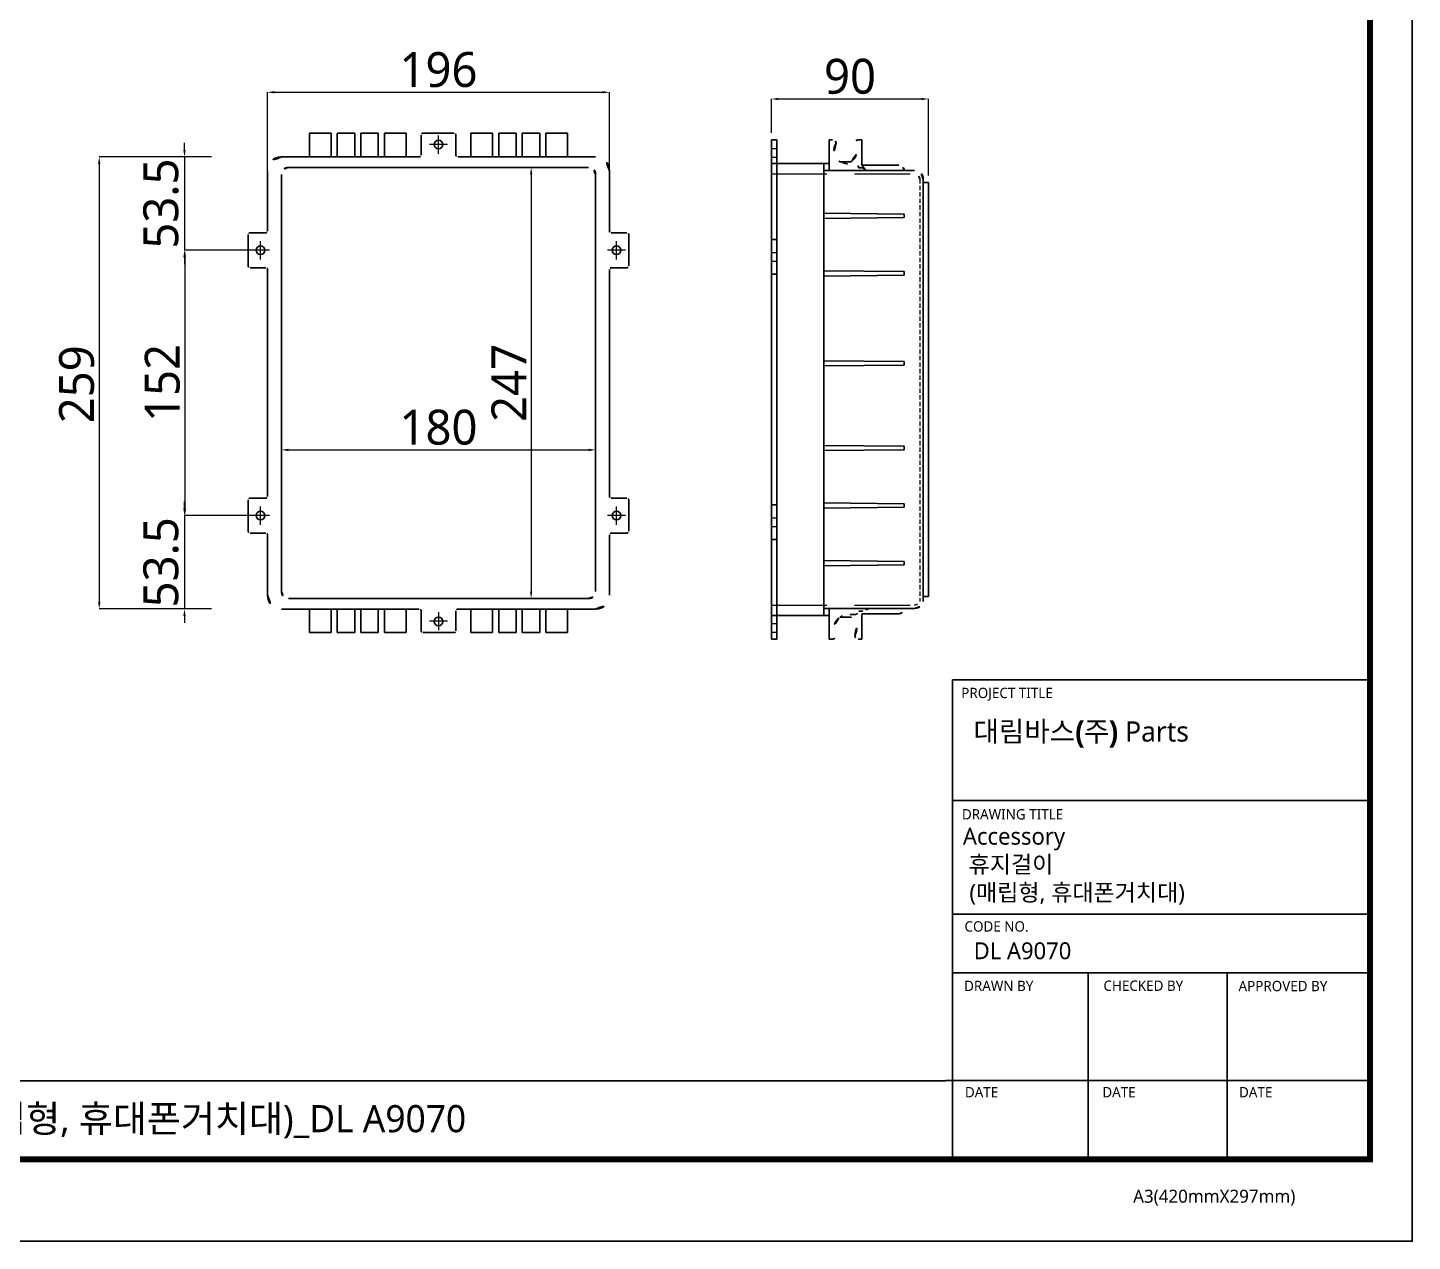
# Model space of a CAD drawing. Extents: x 16296660632 to 16296676784, y -37409619871 to -37409616699.
# Drawn here: x 16296675990 to 16296676784, y -37409617796 to -37409617101 of the extents above; entities that cross this region are included whole.
import ezdxf

# ---------------------------------------------------------------- set-up
doc = ezdxf.new("R2010")
doc.units = 0
doc.header["$LTSCALE"] = 10
doc.header["$MEASUREMENT"] = 0
doc.header["$PDMODE"] = 3
doc.header["$PDSIZE"] = -10
for name, pattern in [('CENTER2', [28.575, 19.05, -3.175, 3.175, -3.175]), ('HIDDEN', [0.375, 0.25, -0.125]), ('HIDDEN2', [4.7625, 3.175, -1.5875])]:
    doc.linetypes.add(name, pattern=pattern)
doc.layers.get('0').update_dxf_attribs({"linetype": 'CONTINUOUS'})
doc.layers.get('DEFPOINTS').update_dxf_attribs({"linetype": 'CONTINUOUS'})
doc.styles.add('Daelim Dimension', font='')
doc.styles.get('Daelim Dimension').set_extended_font_data('NanumGothic')
doc.dimstyles.new('DEFAULT', dxfattribs={"dimscale": 2, "dimtxt": 2, "dimasz": 2, "dimexe": 0, "dimexo": 2, "dimgap": 1, "dimtad": 1, "dimdec": 1, "dimzin": 9, "dimdsep": 46, "dimtxsty": 'Daelim Dimension', "dimcen": 0.5, "dimclrd": 252, "dimclre": 252, "dimclrt": 3, "dimadec": 1, "dimazin": 0, "dimtfac": 1, "dimtdec": 1, "dimtix": 1, "dimtmove": 0, "dimatfit": 3, "dimfxl": 1, "dimtolj": 1, "dimtzin": 1, "dimlwd": 9, "dimlwe": 9, "dimarcsym": 0})

# ---------------------------------------------------------------- blocks, each defined once
blk = doc.blocks.new('*D11')
at = {"color": 5, "lineweight": 9, "transparency": 16777216}
for p, q in [((16296676416.30518, -37409617160.82652), (16296676416.30518, -37409617141.4197)), ((16296676420.30518, -37409617141.4197), (16296676502.30518, -37409617141.4197)), ((16296676506.30518, -37409617185.32652), (16296676506.30518, -37409617141.4197))]:
    blk.add_line(p, q, dxfattribs=at)
at = {"color": 5, "transparency": 16777216}
for points in [[(16296676420.30518, -37409617140.75304), (16296676420.30518, -37409617142.08636), (16296676416.30518, -37409617141.4197)], [(16296676502.30518, -37409617140.75304), (16296676502.30518, -37409617142.08636), (16296676506.30518, -37409617141.4197)]]:
    blk.add_solid(points, dxfattribs=at)
at = {"layer": 'DEFPOINTS', "color": 0, "transparency": 16777216}
for p in [(16296676506.30518, -37409617141.4197), (16296676416.30518, -37409617164.82652), (16296676506.30518, -37409617189.32652)]:
    blk.add_point(p, dxfattribs=at)
at = {"color": 7, "lineweight": 5, "transparency": 16777216, "insert": (16296676461.30518, -37409617128.53272), "char_height": 20, "attachment_point": 5, "style": 'Daelim Dimension'}
blk.add_mtext('\\A1;90', dxfattribs=at)
blk = doc.blocks.new('*D14')
at = {"color": 5, "lineweight": 9, "transparency": 16777216}
for p, q in [((16296676289.13444, -37409617180.5758), (16296676278.59286, -37409617180.5758)), ((16296676278.59286, -37409617184.5758), (16296676278.59286, -37409617423.5758)), ((16296676289.13444, -37409617427.5758), (16296676278.59286, -37409617427.5758))]:
    blk.add_line(p, q, dxfattribs=at)
at = {"color": 5, "transparency": 16777216}
for points in [[(16296676277.9262, -37409617184.5758), (16296676279.25953, -37409617184.5758), (16296676278.59286, -37409617180.5758)], [(16296676277.9262, -37409617423.5758), (16296676279.25953, -37409617423.5758), (16296676278.59286, -37409617427.5758)]]:
    blk.add_solid(points, dxfattribs=at)
at = {"layer": 'DEFPOINTS', "color": 0, "transparency": 16777216}
for p in [(16296676293.13444, -37409617180.5758), (16296676278.59286, -37409617427.5758), (16296676293.13444, -37409617427.5758)]:
    blk.add_point(p, dxfattribs=at)
at = {"color": 7, "lineweight": 5, "transparency": 16777216, "insert": (16296676265.80603, -37409617304.0758), "char_height": 20, "attachment_point": 5, "rotation": 90, "style": 'Daelim Dimension'}
blk.add_mtext('\\A1;247', dxfattribs=at)
blk = doc.blocks.new('*D15')
at = {"color": 5, "lineweight": 9, "transparency": 16777216}
for p, q in [((16296676135.49535, -37409617395.336777), (16296676135.49535, -37409617342.431664)), ((16296676139.49535, -37409617342.431664), (16296676311.49535, -37409617342.431664)), ((16296676315.49535, -37409617395.336777), (16296676315.49535, -37409617342.431664))]:
    blk.add_line(p, q, dxfattribs=at)
at = {"color": 5, "transparency": 16777216}
for points in [[(16296676139.49535, -37409617341.764999), (16296676139.49535, -37409617343.098328), (16296676135.49535, -37409617342.431664)], [(16296676311.49535, -37409617341.764999), (16296676311.49535, -37409617343.098328), (16296676315.49535, -37409617342.431664)]]:
    blk.add_solid(points, dxfattribs=at)
at = {"layer": 'DEFPOINTS', "color": 0, "transparency": 16777216}
for p in [(16296676315.49535, -37409617342.431664), (16296676135.49535, -37409617399.336777), (16296676315.49535, -37409617399.336777)]:
    blk.add_point(p, dxfattribs=at)
at = {"color": 7, "lineweight": 5, "transparency": 16777216, "insert": (16296676225.49535, -37409617329.544693), "char_height": 20, "attachment_point": 5, "style": 'Daelim Dimension'}
blk.add_mtext('\\A1;180', dxfattribs=at)
blk = doc.blocks.new('*D9')
at = {"color": 5, "lineweight": 9, "transparency": 16777216}
for p, q in [((16296676095.47989, -37409617174.5758), (16296676031.07689, -37409617174.5758)), ((16296676031.07689, -37409617178.5758), (16296676031.07689, -37409617429.5758)), ((16296676095.47989, -37409617433.5758), (16296676031.07689, -37409617433.5758))]:
    blk.add_line(p, q, dxfattribs=at)
at = {"color": 5, "transparency": 16777216}
for points in [[(16296676030.41023, -37409617178.5758), (16296676031.74356, -37409617178.5758), (16296676031.07689, -37409617174.5758)], [(16296676030.41023, -37409617429.5758), (16296676031.74356, -37409617429.5758), (16296676031.07689, -37409617433.5758)]]:
    blk.add_solid(points, dxfattribs=at)
at = {"layer": 'DEFPOINTS', "color": 0, "transparency": 16777216}
for p in [(16296676099.47989, -37409617174.5758), (16296676031.07689, -37409617433.5758), (16296676099.47989, -37409617433.5758)]:
    blk.add_point(p, dxfattribs=at)
at = {"color": 7, "lineweight": 5, "transparency": 16777216, "insert": (16296676018.18992, -37409617304.86774), "char_height": 20, "attachment_point": 5, "rotation": 90, "style": 'Daelim Dimension'}
blk.add_mtext('\\A1;259', dxfattribs=at)
blk = doc.blocks.new('*D17')
at = {"color": 5, "lineweight": 9, "transparency": 16777216}
for p, q in [((16296676079.94995, -37409617170.5758), (16296676079.94995, -37409617166.5758)), ((16296676095.47989, -37409617174.5758), (16296676079.94995, -37409617174.5758)), ((16296676079.94995, -37409617174.5758), (16296676079.94995, -37409617228.0758)), ((16296676119.49535, -37409617228.0758), (16296676079.94995, -37409617228.0758)), ((16296676079.94995, -37409617232.0758), (16296676079.94995, -37409617236.0758))]:
    blk.add_line(p, q, dxfattribs=at)
at = {"color": 5, "transparency": 16777216}
for points in [[(16296676079.28329, -37409617170.5758), (16296676080.61662, -37409617170.5758), (16296676079.94995, -37409617174.5758)], [(16296676079.28329, -37409617232.0758), (16296676080.61662, -37409617232.0758), (16296676079.94995, -37409617228.0758)]]:
    blk.add_solid(points, dxfattribs=at)
at = {"layer": 'DEFPOINTS', "color": 0, "transparency": 16777216}
for p in [(16296676099.47989, -37409617174.5758), (16296676079.94995, -37409617228.0758), (16296676123.49535, -37409617228.0758)]:
    blk.add_point(p, dxfattribs=at)
at = {"color": 7, "lineweight": 5, "transparency": 16777216, "insert": (16296676066.54795, -37409617201.3258), "char_height": 20, "attachment_point": 5, "rotation": 90, "style": 'Daelim Dimension'}
blk.add_mtext('\\A1;53.5', dxfattribs=at)
blk = doc.blocks.new('*D10')
at = {"color": 5, "lineweight": 9, "transparency": 16777216}
for p, q in [((16296676079.94995, -37409617376.0758), (16296676079.94995, -37409617372.0758)), ((16296676119.49535, -37409617380.0758), (16296676079.94995, -37409617380.0758)), ((16296676079.94995, -37409617380.0758), (16296676079.94995, -37409617433.5758)), ((16296676094.54239, -37409617433.5758), (16296676079.94995, -37409617433.5758)), ((16296676079.94995, -37409617437.5758), (16296676079.94995, -37409617441.5758))]:
    blk.add_line(p, q, dxfattribs=at)
at = {"color": 5, "transparency": 16777216}
for points in [[(16296676079.28329, -37409617376.0758), (16296676080.61662, -37409617376.0758), (16296676079.94995, -37409617380.0758)], [(16296676079.28329, -37409617437.5758), (16296676080.61662, -37409617437.5758), (16296676079.94995, -37409617433.5758)]]:
    blk.add_solid(points, dxfattribs=at)
at = {"layer": 'DEFPOINTS', "color": 0, "transparency": 16777216}
for p in [(16296676123.49535, -37409617380.0758), (16296676079.94995, -37409617433.5758), (16296676098.54239, -37409617433.5758)]:
    blk.add_point(p, dxfattribs=at)
at = {"color": 7, "lineweight": 5, "transparency": 16777216, "insert": (16296676066.54795, -37409617406.8258), "char_height": 20, "attachment_point": 5, "rotation": 90, "style": 'Daelim Dimension'}
blk.add_mtext('\\A1;53.5', dxfattribs=at)
blk = doc.blocks.new('*D18')
at = {"color": 5, "lineweight": 9, "transparency": 16777216}
for p, q in [((16296676127.49535, -37409617186.722313), (16296676127.49535, -37409617137.563377)), ((16296676131.49535, -37409617137.563377), (16296676319.49535, -37409617137.563377)), ((16296676323.49535, -37409617186.722313), (16296676323.49535, -37409617137.563377))]:
    blk.add_line(p, q, dxfattribs=at)
at = {"color": 5, "transparency": 16777216}
for points in [[(16296676131.49535, -37409617136.896713), (16296676131.49535, -37409617138.230042), (16296676127.49535, -37409617137.563377)], [(16296676319.49535, -37409617136.896713), (16296676319.49535, -37409617138.230042), (16296676323.49535, -37409617137.563377)]]:
    blk.add_solid(points, dxfattribs=at)
at = {"layer": 'DEFPOINTS', "color": 0, "transparency": 16777216}
for p in [(16296676323.49535, -37409617137.563377), (16296676127.49535, -37409617190.722313), (16296676323.49535, -37409617190.722313)]:
    blk.add_point(p, dxfattribs=at)
at = {"color": 7, "lineweight": 5, "transparency": 16777216, "insert": (16296676225.49535, -37409617124.676399), "char_height": 20, "attachment_point": 5, "style": 'Daelim Dimension'}
blk.add_mtext('\\A1;196', dxfattribs=at)
blk = doc.blocks.new('*D19')
at = {"color": 5, "lineweight": 9, "transparency": 16777216}
for p, q in [((16296676119.49535, -37409617228.0758), (16296676080.19995, -37409617228.0758)), ((16296676080.19995, -37409617232.0758), (16296676080.19995, -37409617376.0758)), ((16296676119.49535, -37409617380.0758), (16296676080.19995, -37409617380.0758))]:
    blk.add_line(p, q, dxfattribs=at)
at = {"color": 5, "transparency": 16777216}
for points in [[(16296676079.53329, -37409617232.0758), (16296676080.86662, -37409617232.0758), (16296676080.19995, -37409617228.0758)], [(16296676079.53329, -37409617376.0758), (16296676080.86662, -37409617376.0758), (16296676080.19995, -37409617380.0758)]]:
    blk.add_solid(points, dxfattribs=at)
at = {"layer": 'DEFPOINTS', "color": 0, "transparency": 16777216}
for p in [(16296676123.49535, -37409617228.0758), (16296676080.19995, -37409617380.0758), (16296676123.49535, -37409617380.0758)]:
    blk.add_point(p, dxfattribs=at)
at = {"color": 7, "lineweight": 5, "transparency": 16777216, "insert": (16296676067.31297, -37409617304.0758), "char_height": 20, "attachment_point": 5, "rotation": 90, "style": 'Daelim Dimension'}
blk.add_mtext('\\A1;152', dxfattribs=at)

msp = doc.modelspace()

# ---------------------------------------------------------------- linework, layer by layer
for p, q in [((16296676164, -37409617161.08), (16296676151.5, -37409617161.08)), ((16296676151.5, -37409617161.08), (16296676151.5, -37409617174.58)), ((16296676164, -37409617161.08), (16296676164, -37409617174.58)), ((16296676177.5, -37409617161.08), (16296676167.5, -37409617161.08)), ((16296676167.5, -37409617161.08), (16296676167.5, -37409617174.58)), ((16296676177.5, -37409617161.08), (16296676177.5, -37409617174.58)), ((16296676191, -37409617161.08), (16296676181, -37409617161.08)), ((16296676181, -37409617161.08), (16296676181, -37409617174.58)), ((16296676191, -37409617161.08), (16296676191, -37409617174.58)), ((16296676207, -37409617161.08), (16296676194.5, -37409617161.08)), ((16296676194.5, -37409617161.08), (16296676194.5, -37409617174.58)), ((16296676207, -37409617161.08), (16296676207, -37409617174.58)), ((16296676234.5, -37409617161.08), (16296676216.5, -37409617161.08)), ((16296676256.5, -37409617161.08), (16296676244, -37409617161.08)), ((16296676244, -37409617161.08), (16296676244, -37409617174.58)), ((16296676256.5, -37409617161.08), (16296676256.5, -37409617174.58)), ((16296676270, -37409617161.08), (16296676260, -37409617161.08)), ((16296676260, -37409617161.08), (16296676260, -37409617174.58)), ((16296676270, -37409617161.08), (16296676270, -37409617174.58)), ((16296676283.5, -37409617161.08), (16296676273.5, -37409617161.08)), ((16296676273.5, -37409617161.08), (16296676273.5, -37409617174.58)), ((16296676283.5, -37409617161.08), (16296676283.5, -37409617174.58)), ((16296676299.5, -37409617161.08), (16296676287, -37409617161.08)), ((16296676287, -37409617161.08), (16296676287, -37409617174.58)), ((16296676299.5, -37409617161.08), (16296676299.5, -37409617174.58)), ((16296676416.31, -37409617164.83), (16296676416.31, -37409617450.83)), ((16296676416.31, -37409617164.83), (16296676419.31, -37409617164.83)), ((16296676419.31, -37409617164.83), (16296676419.31, -37409617450.83)), ((16296676449.31, -37409617164.83), (16296676451.31, -37409617164.83)), ((16296676449.31, -37409617164.83), (16296676449.31, -37409617182.33)), ((16296676468.05, -37409617164.83), (16296676466.05, -37409617164.83)), ((16296676468.05, -37409617164.83), (16296676468.05, -37409617178.81)), ((16296676135.5, -37409617174.58), (16296676214.5, -37409617174.58)), ((16296676236.5, -37409617174.58), (16296676315.5, -37409617174.58)), ((16296676416.31, -37409617178.33), (16296676449.31, -37409617178.33)), ((16296676446.31, -37409617178.33), (16296676446.31, -37409617437.33)), ((16296676455.38, -37409617177.33), (16296676461.97, -37409617177.33)), ((16296676127.5, -37409617217.08), (16296676127.5, -37409617182.58)), ((16296676135.5, -37409617423.58), (16296676135.5, -37409617184.58)), ((16296676139.5, -37409617180.58), (16296676311.5, -37409617180.58)), ((16296676315.5, -37409617184.58), (16296676315.5, -37409617423.58)), ((16296676323.5, -37409617182.58), (16296676323.5, -37409617217.08)), ((16296676446.31, -37409617182.38), (16296676498.31, -37409617182.38)), ((16296676466.3, -37409617180.83), (16296676468.29, -37409617180.83)), ((16296676468.13, -37409617179.38), (16296676489.31, -37409617179.38)), ((16296676503.31, -37409617187.38), (16296676503.31, -37409617429.27)), ((16296676506.31, -37409617189.33), (16296676503.31, -37409617189.33)), ((16296676506.31, -37409617189.33), (16296676506.31, -37409617426.33)), ((16296676492.31, -37409617207.33), (16296676446.31, -37409617206.83)), ((16296676446.31, -37409617209.83), (16296676492.31, -37409617209.33)), ((16296676492.31, -37409617207.33), (16296676492.31, -37409617209.33)), ((16296676117.5, -37409617218.08), (16296676126.5, -37409617218.08)), ((16296676315.5, -37409617218.06), (16296676315.5, -37409617235.59)), ((16296676333.5, -37409617218.08), (16296676324.5, -37409617218.08)), ((16296676116.5, -37409617237.08), (16296676116.5, -37409617219.08)), ((16296676334.5, -37409617237.08), (16296676334.5, -37409617219.08)), ((16296676416.31, -37409617221.83), (16296676419.31, -37409617221.83)), ((16296676117.5, -37409617238.08), (16296676126.5, -37409617238.08)), ((16296676127.5, -37409617369.08), (16296676127.5, -37409617239.08)), ((16296676127.5, -37409617369.08), (16296676127.5, -37409617239.08)), ((16296676127.5, -37409617369.08), (16296676127.5, -37409617239.08)), ((16296676323.5, -37409617239.08), (16296676323.5, -37409617369.08)), ((16296676323.5, -37409617369.08), (16296676323.5, -37409617239.08)), ((16296676323.5, -37409617369.08), (16296676323.5, -37409617239.08)), ((16296676333.5, -37409617238.08), (16296676324.5, -37409617238.08)), ((16296676416.31, -37409617241.83), (16296676419.31, -37409617241.83)), ((16296676446.31, -37409617239.83), (16296676492.31, -37409617240.33)), ((16296676492.31, -37409617240.33), (16296676492.31, -37409617242.33)), ((16296676446.31, -37409617242.83), (16296676492.31, -37409617242.33)), ((16296676446.31, -37409617291.35), (16296676492.31, -37409617291.85)), ((16296676446.31, -37409617291.35), (16296676446.31, -37409617294.35)), ((16296676446.31, -37409617294.35), (16296676492.31, -37409617293.85)), ((16296676492.31, -37409617291.85), (16296676492.31, -37409617293.85)), ((16296676446.31, -37409617339.83), (16296676492.31, -37409617340.33)), ((16296676446.31, -37409617339.83), (16296676446.31, -37409617342.83)), ((16296676446.31, -37409617342.83), (16296676492.31, -37409617342.33)), ((16296676492.31, -37409617340.33), (16296676492.31, -37409617342.33)), ((16296676116.5, -37409617371.08), (16296676116.5, -37409617389.08)), ((16296676117.5, -37409617370.08), (16296676126.5, -37409617370.08)), ((16296676333.5, -37409617370.08), (16296676324.5, -37409617370.08)), ((16296676334.5, -37409617371.08), (16296676334.5, -37409617389.08)), ((16296676416.31, -37409617373.83), (16296676419.31, -37409617373.83)), ((16296676446.31, -37409617372.83), (16296676492.31, -37409617373.33)), ((16296676446.31, -37409617375.83), (16296676492.31, -37409617375.33)), ((16296676492.31, -37409617373.33), (16296676492.31, -37409617375.33)), ((16296676117.5, -37409617390.08), (16296676126.5, -37409617390.08)), ((16296676127.5, -37409617425.58), (16296676127.5, -37409617391.08)), ((16296676323.5, -37409617391.08), (16296676323.5, -37409617425.58)), ((16296676333.5, -37409617390.08), (16296676324.5, -37409617390.08)), ((16296676416.31, -37409617393.83), (16296676419.31, -37409617393.83)), ((16296676446.31, -37409617405.83), (16296676492.31, -37409617406.33)), ((16296676446.31, -37409617408.83), (16296676492.31, -37409617408.33)), ((16296676492.31, -37409617406.33), (16296676492.31, -37409617408.33)), ((16296676311.5, -37409617427.58), (16296676139.5, -37409617427.58)), ((16296676139.5, -37409617427.58), (16296676311.5, -37409617427.58)), ((16296676506.31, -37409617426.33), (16296676503.31, -37409617426.33)), ((16296676214.5, -37409617433.58), (16296676135.5, -37409617433.58)), ((16296676151.5, -37409617447.08), (16296676151.5, -37409617433.58)), ((16296676164, -37409617447.08), (16296676164, -37409617433.58)), ((16296676167.5, -37409617447.08), (16296676167.5, -37409617433.58)), ((16296676177.5, -37409617447.08), (16296676177.5, -37409617433.58)), ((16296676181, -37409617447.08), (16296676181, -37409617433.58)), ((16296676191, -37409617447.08), (16296676191, -37409617433.58)), ((16296676194.5, -37409617447.08), (16296676194.5, -37409617433.58)), ((16296676207, -37409617447.08), (16296676207, -37409617433.58)), ((16296676315.5, -37409617433.58), (16296676236.5, -37409617433.58)), ((16296676244, -37409617447.08), (16296676244, -37409617433.58)), ((16296676256.5, -37409617447.08), (16296676256.5, -37409617433.58)), ((16296676260, -37409617447.08), (16296676260, -37409617433.58)), ((16296676270, -37409617447.08), (16296676270, -37409617433.58)), ((16296676273.5, -37409617447.08), (16296676273.5, -37409617433.58)), ((16296676283.5, -37409617447.08), (16296676283.5, -37409617433.58)), ((16296676287, -37409617447.08), (16296676287, -37409617433.58)), ((16296676299.5, -37409617447.08), (16296676299.5, -37409617433.58)), ((16296676416.31, -37409617437.33), (16296676449.31, -37409617437.33)), ((16296676446.31, -37409617433.27), (16296676498.31, -37409617433.27)), ((16296676449.31, -37409617450.83), (16296676449.31, -37409617433.33)), ((16296676455.38, -37409617438.33), (16296676461.97, -37409617438.33)), ((16296676466.3, -37409617434.83), (16296676468.29, -37409617434.83)), ((16296676468.05, -37409617450.83), (16296676468.05, -37409617436.84)), ((16296676468.13, -37409617436.27), (16296676489.31, -37409617436.27)), ((16296676164, -37409617447.08), (16296676151.5, -37409617447.08)), ((16296676177.5, -37409617447.08), (16296676167.5, -37409617447.08)), ((16296676191, -37409617447.08), (16296676181, -37409617447.08)), ((16296676207, -37409617447.08), (16296676194.5, -37409617447.08)), ((16296676234.5, -37409617447.08), (16296676216.5, -37409617447.08)), ((16296676256.5, -37409617447.08), (16296676244, -37409617447.08)), ((16296676270, -37409617447.08), (16296676260, -37409617447.08)), ((16296676283.5, -37409617447.08), (16296676273.5, -37409617447.08)), ((16296676299.5, -37409617447.08), (16296676287, -37409617447.08)), ((16296676416.31, -37409617450.83), (16296676419.31, -37409617450.83)), ((16296676449.31, -37409617450.83), (16296676451.31, -37409617450.83)), ((16296676468.05, -37409617450.83), (16296676466.05, -37409617450.83))]:
    msp.add_line(p, q)
at = {"color": 0}
for p, q in [((16296676215.5, -37409617162.08), (16296676215.5, -37409617173.58)), ((16296676235.5, -37409617162.08), (16296676235.5, -37409617173.58)), ((16296676215.5, -37409617446.08), (16296676215.5, -37409617434.58)), ((16296676235.5, -37409617446.08), (16296676235.5, -37409617434.58))]:
    msp.add_line(p, q, dxfattribs=at)
at = {"linetype": 'CENTER2', "lineweight": 5, "ltscale": 0.1}
for p, q in [((16296676225.5, -37409617172.79), (16296676225.5, -37409617162.36)), ((16296676230.71, -37409617167.58), (16296676220.28, -37409617167.58)), ((16296676123.5, -37409617233.29), (16296676123.5, -37409617222.86)), ((16296676327.5, -37409617233.29), (16296676327.5, -37409617222.86)), ((16296676128.71, -37409617228.08), (16296676118.28, -37409617228.08)), ((16296676332.71, -37409617228.08), (16296676322.28, -37409617228.08)), ((16296676123.5, -37409617385.29), (16296676123.5, -37409617374.86)), ((16296676327.5, -37409617385.29), (16296676327.5, -37409617374.86)), ((16296676128.71, -37409617380.08), (16296676118.28, -37409617380.08)), ((16296676332.71, -37409617380.08), (16296676322.28, -37409617380.08)), ((16296676225.5, -37409617435.36), (16296676225.5, -37409617445.79)), ((16296676230.71, -37409617440.58), (16296676220.28, -37409617440.58))]:
    msp.add_line(p, q, dxfattribs=at)
at = {"lineweight": 5}
for p, q in [((16296676416.31, -37409617169.71), (16296676419.31, -37409617169.71)), ((16296676416.31, -37409617174.71), (16296676419.31, -37409617174.71)), ((16296676416.31, -37409617229.33), (16296676419.31, -37409617229.33)), ((16296676416.31, -37409617234.33), (16296676419.31, -37409617234.33)), ((16296676416.31, -37409617381.33), (16296676419.31, -37409617381.33)), ((16296676416.31, -37409617386.33), (16296676419.31, -37409617386.33)), ((16296676416.31, -37409617441.94), (16296676419.31, -37409617441.94)), ((16296676416.31, -37409617446.94), (16296676419.31, -37409617446.94))]:
    msp.add_line(p, q, dxfattribs=at)
at = {"color": 1}
for p, q in [((16296676449.31, -37409617182.33), (16296676449.31, -37409617169)), ((16296676449.31, -37409617433.33), (16296676449.31, -37409617446.65))]:
    msp.add_line(p, q, dxfattribs=at)
at = {"linetype": 'HIDDEN2', "lineweight": 5}
for p, q in [((16296676416.31, -37409617184.33), (16296676498.31, -37409617184.33)), ((16296676416.31, -37409617431.33), (16296676498.31, -37409617431.33))]:
    msp.add_line(p, q, dxfattribs=at)
at = {"linetype": 'HIDDEN', "lineweight": 5}
msp.add_line((16296676501.31, -37409617187.33), (16296676501.31, -37409617429.27), dxfattribs=at)
at = {"color": 5, "ltscale": 40}
for p, q in [((16296676759.3, -37409617474.19), (16296676520, -37409617474.19)), ((16296676759.3, -37409617543.36), (16296676520, -37409617543.36)), ((16296676759.3, -37409617543.36), (16296676520, -37409617543.36)), ((16296676759.3, -37409617608.43), (16296676520, -37409617608.43)), ((16296676759.3, -37409617608.43), (16296676520, -37409617608.43)), ((16296676759.3, -37409617641.99), (16296676520, -37409617641.99)), ((16296676759.3, -37409617641.99), (16296676520, -37409617641.99)), ((16296676597.72, -37409617641.99), (16296676597.72, -37409617748.81)), ((16296676677.49, -37409617641.99), (16296676677.49, -37409617748.81)), ((16296676759.3, -37409617703.7), (16296676516.22, -37409617703.7)), ((16296676759.3, -37409617703.7), (16296676521.86, -37409617703.7)), ((16296676759.3, -37409617748.81), (16296676554.22, -37409617748.81))]:
    msp.add_line(p, q, dxfattribs=at)
at = {"color": 5, "ltscale": 0.5}
msp.add_line((16296676520, -37409617474.19), (16296676520, -37409617750.26), dxfattribs=at)
at = {"color": 5}
msp.add_line((16296675310.3, -37409617703.87), (16296676515.93, -37409617703.87), dxfattribs=at)
at = {"ltscale": 0.5}
msp.add_lwpolyline([(16296675286.22, -37409617795.79), (16296676783.52, -37409617795.79), (16296676783.52, -37409616698.69), (16296675286.22, -37409616698.69)], close=True, dxfattribs=at)
at = {"color": 5, "linetype": 'ByBlock', "lineweight": 200, "const_width": 3.45}
msp.add_lwpolyline([(16296675310.3, -37409617748.81), (16296676759.3, -37409617748.81), (16296676759.3, -37409616724.16), (16296675310.3, -37409616724.16)], close=True, dxfattribs=at)
for centre in [(16296676225.5, -37409617167.46), (16296676123.5, -37409617228.08), (16296676327.5, -37409617228.08), (16296676123.5, -37409617380.08), (16296676327.5, -37409617380.08), (16296676225.5, -37409617440.69)]:
    msp.add_circle(centre, 2.5)
at = {"color": 0}
for centre, start, end in [((16296676216.5, -37409617162.08), 90, 180), ((16296676234.5, -37409617162.08), 0, 90), ((16296676236.5, -37409617173.58), 180, 270), ((16296676236.5, -37409617434.58), 90, 180), ((16296676216.5, -37409617446.08), 180, 270), ((16296676234.5, -37409617446.08), 270, 0)]:
    msp.add_arc(centre, 1, start, end, dxfattribs=at)
for centre, radius, start, end in [((16296676451.31, -37409617166.83), 2, 0, 90), ((16296676460.2, -37409617170.93), 8.03, 149.27858, 228.80889), ((16296676457.15, -37409617170.93), 8.03, 311.18383, 30.71426), ((16296676466.05, -37409617166.83), 2, 89.99268, 179.99257), ((16296676135.5, -37409617182.58), 8, 90, 180), ((16296676214.5, -37409617173.58), 1, 270, 0), ((16296676315.5, -37409617182.58), 8, 0, 90), ((16296676458.21, -37409617173.2), 5, 228.80889, 256.63785), ((16296676464.87, -37409617145.17), 33.82, 256.63785, 269.19762), ((16296676459.14, -37409617173.2), 5, 304.44362, 311.18383), ((16296676139.5, -37409617184.58), 4, 90, 180), ((16296676311.5, -37409617184.58), 4, 0, 90), ((16296676464.31, -37409617180.98), 2, 4.3348, 87.34172), ((16296676470.05, -37409617178.81), 2, 179.99257, 202.73389), ((16296676473.24, -37409617176.49), 5.91, 211.5585, 260.90268), ((16296676468.29, -37409617181.83), 1, 52.94948, 90), ((16296676472.37, -37409617177.03), 5.29, 228.99966, 269.31238), ((16296676489.31, -37409617182.38), 3, 0, 90), ((16296676498.31, -37409617187.38), 5, 0, 90), ((16296676117.5, -37409617219.08), 1, 90, 180), ((16296676126.5, -37409617217.08), 1, 270, 0), ((16296676324.5, -37409617217.08), 1, 180, 270), ((16296676333.5, -37409617219.08), 1, 0, 90), ((16296676117.5, -37409617237.08), 1, 180, 270), ((16296676126.5, -37409617239.08), 1, 0, 90), ((16296676324.5, -37409617239.08), 1, 90, 180), ((16296676333.5, -37409617237.08), 1, 270, 0), ((16296676126.5, -37409617369.08), 1, 270, 0), ((16296676324.5, -37409617369.08), 1, 180, 270), ((16296676117.5, -37409617371.08), 1, 90, 180), ((16296676333.5, -37409617371.08), 1, 0, 90), ((16296676117.5, -37409617389.08), 1, 180, 270), ((16296676126.5, -37409617391.08), 1, 0, 90), ((16296676324.5, -37409617391.08), 1, 90, 180), ((16296676333.5, -37409617389.08), 1, 270, 0), ((16296676139.5, -37409617423.58), 4, 180, 270), ((16296676311.5, -37409617423.58), 4, 270, 0), ((16296676311.5, -37409617423.58), 4, 270, 0), ((16296676135.5, -37409617425.58), 8, 180, 270), ((16296676315.5, -37409617425.58), 8, 270, 0), ((16296676315.5, -37409617425.58), 8, 270, 0), ((16296676498.31, -37409617428.27), 5, 270, 0), ((16296676214.5, -37409617434.58), 1, 0, 90), ((16296676460.2, -37409617444.73), 8.03, 131.19111, 210.72142), ((16296676458.21, -37409617442.45), 5, 103.36215, 131.19111), ((16296676464.87, -37409617470.49), 33.82, 90.80238, 103.36215), ((16296676459.14, -37409617442.45), 5, 48.81617, 55.55638), ((16296676457.15, -37409617444.73), 8.03, 329.28574, 48.81617), ((16296676464.31, -37409617434.68), 2, 272.65828, 355.6652), ((16296676470.05, -37409617436.84), 2, 157.26611, 180.00743), ((16296676473.24, -37409617439.16), 5.91, 99.09732, 148.4415), ((16296676468.29, -37409617433.83), 1, 270, 307.05052), ((16296676472.37, -37409617438.62), 5.29, 90.68762, 131.00034), ((16296676489.31, -37409617433.27), 3, 270, 0), ((16296676451.31, -37409617448.83), 2, 270, 0), ((16296676466.05, -37409617448.83), 2, 180.00743, 270.00732)]:
    msp.add_arc(centre, radius, start, end)
at = {"lineweight": 5}
for centre, start, end in [((16296676498.31, -37409617187.33), 0, 90), ((16296676498.31, -37409617428.33), 270, 0)]:
    msp.add_arc(centre, 3, start, end, dxfattribs=at)

# ---------------------------------------------------------------- texts
at = {"color": 5, "ltscale": 40, "style": 'Daelim Dimension'}
for s, height, p in [('PROJECT TITLE', 5.9087, (16296676525.06, -37409617484.61)), ('DRAWING TITLE', 5.9087, (16296676525.44, -37409617554.15)), ('CODE NO.', 5.909, (16296676526.92, -37409617618.37)), ('DRAWN BY', 5.909, (16296676526.69, -37409617652.43)), ('CHECKED BY', 5.909, (16296676606.53, -37409617652.33)), ('APPROVED BY', 5.9087, (16296676683.95, -37409617652.52)), ('DATE', 5.909, (16296676527.15, -37409617713.33)), ('DATE', 5.909, (16296676605.9, -37409617713.33)), ('DATE', 5.909, (16296676684.22, -37409617713.33)), ('A3(420mmX297mm)', 7.4575, (16296676623.56, -37409617773.69))]:
    msp.add_text(s, height=height, dxfattribs=at).set_placement(p)
at = {"attachment_point": 1, "style": 'Daelim Dimension'}
for s, insert, char_height, width in [('{\\fPretendard Variable SemiBold|b0|i0|c129|p2;\\C7;대림바스(주)} Parts', (16296676532.09, -37409617497.95), 11.5828, 186.1618), ('\\pt87.025; Accessory\\P  {\\fGulim|b0|i0|c129|p50;휴지걸이\\P  }({\\fGulim|b0|i0|c129|p50;매립형}, {\\fGulim|b0|i0|c129|p50;휴대폰거치대})', (16296676522.73, -37409617558.91), 9.6695, 162.7275), ('DL A9070', (16296676532.19, -37409617624.54), 9.669, 162.7275)]:
    msp.add_mtext(s, dxfattribs=dict(at, insert=insert, char_height=char_height, width=width))
at = {"color": 2, "insert": (16296675579.1, -37409617717.77), "char_height": 15.54024, "width": 1180.1938, "attachment_point": 1, "style": 'Daelim Dimension'}
msp.add_mtext('{\\fPretendard Variable SemiBold|b0|i0|c129|p2;대림바스(주)}_Parts_Accessory_{\\fGulim|b0|i0|c129|p50;휴지걸이 }({\\fGulim|b0|i0|c129|p50;매립형}, {\\fGulim|b0|i0|c129|p50;휴대폰거치대})_DL A9070', dxfattribs=at)

# ---------------------------------------------------------------- dimensions: what is measured, and where the dimension line sits
at = {"color": 5, "lineweight": 5}
for base, p1, p2, picture, middle in [((16296676323.5, -37409617137.56), (16296676127.5, -37409617190.72), (16296676323.5, -37409617190.72), '*D18', (16296676225.5, -37409617124.68)), ((16296676506.31, -37409617141.42), (16296676416.31, -37409617164.83), (16296676506.31, -37409617189.33), '*D11', (16296676461.31, -37409617128.53))]:
    dim = msp.add_linear_dim(base=base, p1=p1, p2=p2, dimstyle='DEFAULT', override={"dimtxt": 10, "dimclrd": 5, "dimclre": 5, "dimclrt": 7}, dxfattribs=at)
    dim.commit()
    dim.dimension.update_dxf_attribs({"geometry": picture, "text_midpoint": middle})
for base, p1, p2, picture, middle in [((16296676079.95, -37409617228.08), (16296676099.48, -37409617174.58), (16296676123.5, -37409617228.08), '*D17', (16296676066.55, -37409617201.33)), ((16296676080.2, -37409617380.08), (16296676123.5, -37409617228.08), (16296676123.5, -37409617380.08), '*D19', (16296676067.31, -37409617304.08)), ((16296676079.95, -37409617433.58), (16296676123.5, -37409617380.08), (16296676098.54, -37409617433.58), '*D10', (16296676066.55, -37409617406.83))]:
    dim = msp.add_linear_dim(base=base, p1=p1, p2=p2, angle=90, dimstyle='DEFAULT', override={"dimtxt": 10, "dimclrd": 5, "dimclre": 5, "dimclrt": 7}, dxfattribs=at)
    dim.commit()
    dim.dimension.update_dxf_attribs({"geometry": picture, "text_midpoint": middle})
for base, p1, p2, picture, middle in [((16296676031.08, -37409617433.58), (16296676099.48, -37409617174.58), (16296676099.48, -37409617433.58), '*D9', (16296676031.08, -37409617304.87)), ((16296676278.59, -37409617427.58), (16296676293.13, -37409617180.58), (16296676293.13, -37409617427.58), '*D14', (16296676278.59, -37409617304.08))]:
    dim = msp.add_linear_dim(base=base, p1=p1, p2=p2, angle=90, dimstyle='DEFAULT', override={"dimtxt": 10, "dimclrd": 5, "dimclre": 5, "dimclrt": 7}, dxfattribs=at)
    dim.commit()
    dim.dimension.update_dxf_attribs({"geometry": picture, "text_midpoint": middle, "dimtype": 160})
dim = msp.add_linear_dim(base=(16296676315.5, -37409617342.43), p1=(16296676135.5, -37409617399.34), p2=(16296676315.5, -37409617399.34), dimstyle='DEFAULT', override={"dimtxt": 10, "dimclrd": 5, "dimclre": 5, "dimclrt": 7}, dxfattribs=at)
dim.commit()
dim.dimension.update_dxf_attribs({"geometry": '*D15', "text_midpoint": (16296676225.5, -37409617342.43), "dimtype": 160})

doc.saveas('drawing.dxf')
